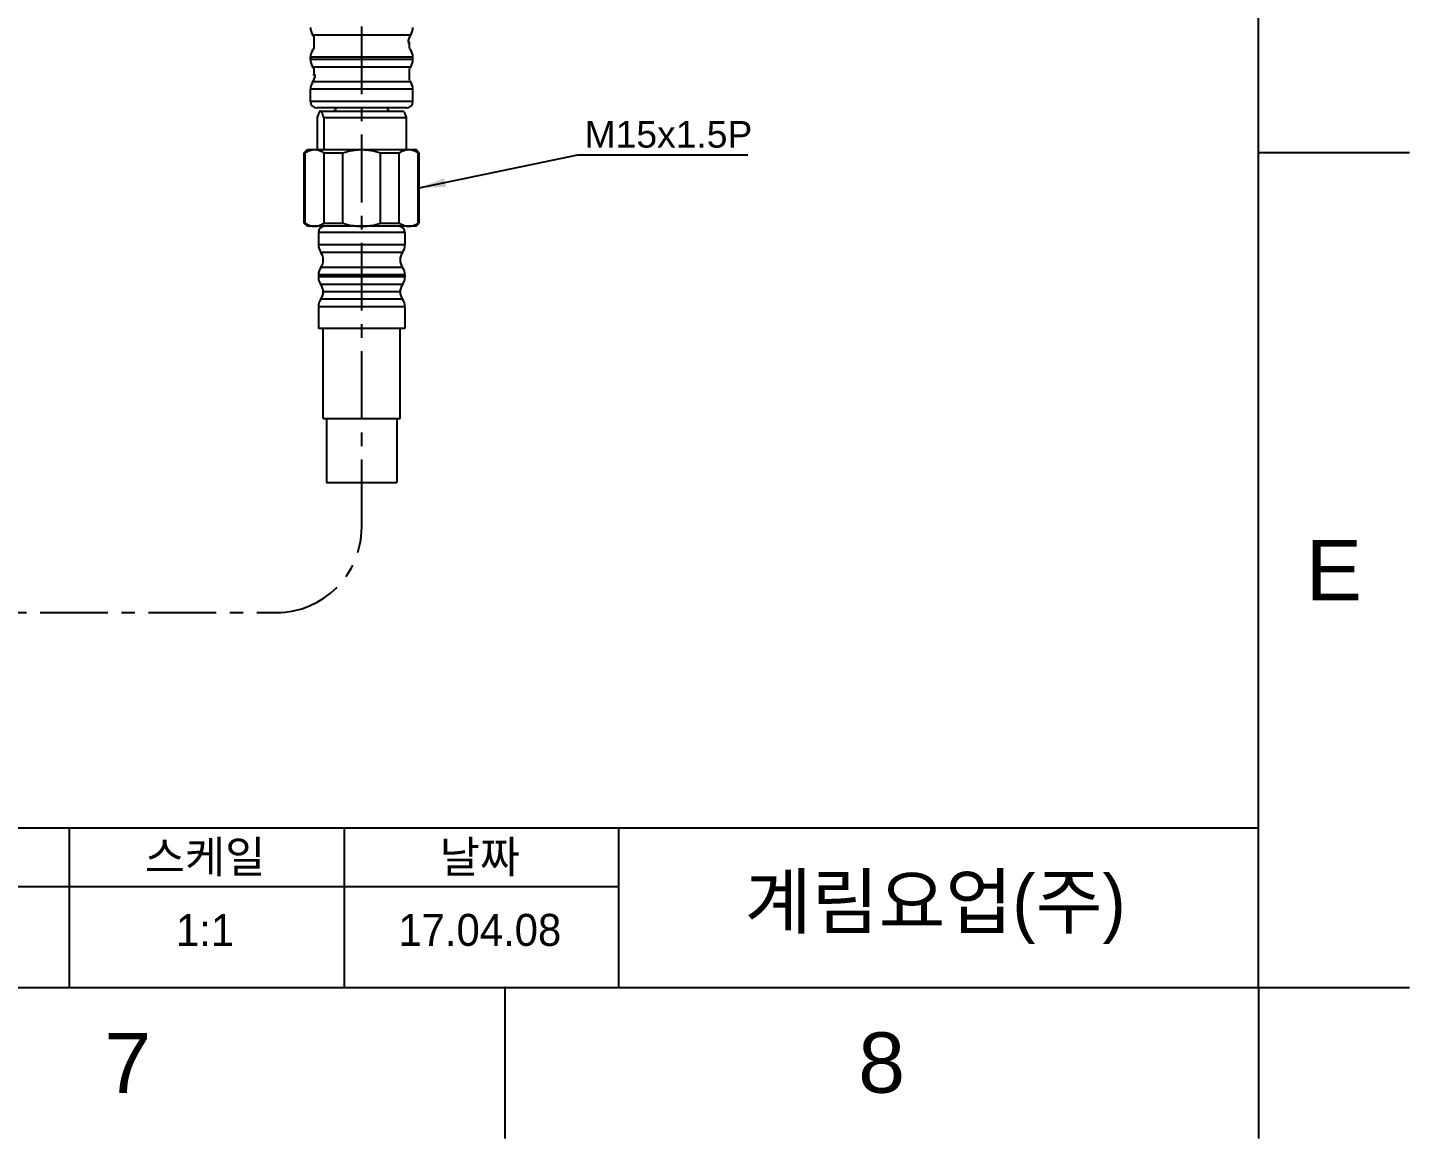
# Model space of a CAD drawing. Header units: millimetres. Extents: x 601 to 1195, y -13 to 407.
# Drawn here: x 1065.4 to 1195, y -13.3 to 90.9 of the extents above; entities that cross this region are included whole.
import ezdxf

# ---------------------------------------------------------------- set-up
doc = ezdxf.new("R2010")
doc.units = ezdxf.units.MM
doc.header["$LTSCALE"] = 0.1
doc.linetypes.add('CENTERX2', pattern=[101.6, 63.5, -12.7, 12.7, -12.7])
for name, color, linetype in [('02___PRT_ALL_AXES', 7, 'Continuous'), ('CENTER', 1, 'CENTERX2'), ('DIM', 3, 'Continuous'), ('FORM', 7, 'Continuous'), ('TEXT', 2, 'Continuous')]:
    doc.layers.add(name, color=color, linetype=linetype)
doc.styles.get("Standard").update_dxf_attribs({"font": 'arial.ttf'})
doc.dimstyles.new('ISO-25', dxfattribs={"dimtxt": 2.5, "dimasz": 2.5, "dimexe": 1.25, "dimexo": 0.625, "dimtad": 1, "dimlfac": 1.666667, "dimtxsty": 'Standard', "dimcen": 2.5, "dimadec": 0, "dimazin": 0, "dimtfac": 1, "dimtmove": 0, "dimatfit": 3, "dimfxl": 0, "dimarcsym": 0})

msp = doc.modelspace()

# ---------------------------------------------------------------- linework, layer by layer
for p, q in [((1180.8668, 0.8691), (1180.8668, 392.5863)), ((1180.8668, 79.2126), (1195.0082, 79.2126)), ((615.2102, 0.8691), (1180.8668, 0.8691)), ((1110.1597, 0.8691), (1110.1597, -13.2723)), ((1180.8668, 0.8691), (1195.0082, 0.8691)), ((1180.8668, 0.8691), (1180.8668, -13.2723))]:
    msp.add_line(p, q)
at = {"color": 7, "linetype": 'Continuous'}
for p, q in [((1101.3233, 90.2224), (1092.1733, 90.2224)), ((1092.2483, 90.0915), (1092.2483, 88.9788)), ((1101.2483, 88.9788), (1101.2483, 89.5134)), ((1091.9483, 87.9218), (1091.9483, 88.1483)), ((1101.5483, 88.1483), (1091.9483, 88.1483)), ((1101.5483, 87.9218), (1101.5483, 88.1483)), ((1101.5483, 87.9218), (1091.9483, 87.9218)), ((1101.3233, 87.2221), (1092.1733, 87.2221)), ((1092.2483, 87.0912), (1092.2483, 86.5134)), ((1101.2483, 85.9785), (1101.2483, 87.0912)), ((1101.3233, 85.8477), (1092.1733, 85.8477)), ((1091.9483, 83.985), (1091.9483, 85.1483)), ((1101.5483, 85.1483), (1091.9483, 85.1483)), ((1101.5483, 83.985), (1101.5483, 85.1483)), ((1101.5483, 83.985), (1091.9483, 83.985)), ((1100.9482, 83.385), (1092.5483, 83.385)), ((1092.8483, 83.085), (1092.8081, 83.0449)), ((1092.8483, 83.085), (1100.6483, 83.085)), ((1100.6483, 83.085), (1100.6884, 83.0449)), ((1092.5816, 82.485), (1092.5816, 79.485)), ((1093.186, 82.485), (1093.186, 79.485)), ((1093.186, 82.485), (1100.915, 82.485)), ((1100.915, 82.485), (1100.915, 79.485)), ((1091.3483, 79.185), (1091.6483, 79.485)), ((1091.4441, 79.185), (1091.3483, 79.185)), ((1091.4441, 72.585), (1091.4441, 79.185)), ((1091.6483, 79.485), (1101.8483, 79.485)), ((1093.219, 72.585), (1093.219, 79.185)), ((1093.219, 79.185), (1094.9734, 79.185)), ((1094.9734, 72.585), (1094.9734, 79.185)), ((1098.5231, 72.585), (1098.5231, 79.185)), ((1098.5231, 79.185), (1100.2776, 79.185)), ((1100.2776, 72.585), (1100.2776, 79.185)), ((1102.1483, 79.185), (1101.8483, 79.485)), ((1102.0524, 72.585), (1102.0524, 79.185)), ((1102.1483, 79.185), (1102.0524, 79.185)), ((1091.6483, 72.285), (1091.3483, 72.585)), ((1091.3483, 72.585), (1091.4441, 72.585)), ((1093.219, 72.585), (1094.9734, 72.585)), ((1098.5231, 72.585), (1100.2776, 72.585)), ((1101.8483, 72.285), (1102.1483, 72.585)), ((1102.0524, 72.585), (1102.1483, 72.585)), ((1101.8483, 72.285), (1091.6483, 72.285)), ((1092.6873, 71.6926), (1092.6873, 70.5411)), ((1100.8092, 71.6926), (1092.6873, 71.6926)), ((1100.8092, 71.6926), (1100.8092, 70.5411)), ((1100.8092, 70.5411), (1092.6873, 70.5411)), ((1100.5787, 69.84), (1092.9178, 69.84)), ((1092.6873, 67.7257), (1092.6873, 67.5311)), ((1100.8092, 67.7257), (1092.6873, 67.7257)), ((1100.8092, 67.5311), (1092.6873, 67.5311)), ((1100.5787, 68.4267), (1092.9178, 68.4267)), ((1100.8092, 67.7257), (1100.8092, 67.5311)), ((1100.5787, 66.8188), (1092.9178, 66.8188)), ((1100.3483, 66.1349), (1093.1483, 66.1349)), ((1100.5787, 65.4511), (1092.9178, 65.4511)), ((1092.6873, 64.7388), (1092.6873, 62.685)), ((1100.8092, 64.7388), (1092.6873, 64.7388)), ((1100.8092, 64.7388), (1100.8092, 62.685)), ((1100.8091, 62.685), (1092.6874, 62.685))]:
    msp.add_line(p, q, dxfattribs=at)
for centre, radius, start, end in [((1093.1483, 90.9219), 1.2, 180.006172, 215.65857), ((1100.3483, 90.9219), 1.2, 324.34143, 359.993828), ((1091.1983, 89.5228), 1.2, 28.443511, 35.65857), ((1102.2982, 89.5228), 1.2, 144.34143, 179.412738), ((1100.8829, 88.9371), 0.7085, 68.318073, 69.386081), ((1093.1483, 88.1484), 1.2, 144.34143, 180.005751), ((1091.1983, 89.5474), 1.2, 324.34143, 331.556489), ((1102.2982, 89.5474), 1.2, 208.443511, 215.65857), ((1100.3483, 88.1484), 1.2, 359.994249, 35.65857), ((1093.1483, 87.9216), 1.2, 179.994249, 215.65857), ((1091.1983, 86.5226), 1.2, 28.443511, 35.65857), ((1102.2982, 86.5226), 1.2, 144.34143, 150.635085), ((1100.3483, 87.9216), 1.2, 324.34143, 0.005751), ((1093.1483, 85.1481), 1.2, 144.34143, 179.993828), ((1091.1983, 86.5472), 1.2, 324.34143, 359.412738), ((1102.2982, 86.5472), 1.2, 208.443511, 215.65857), ((1100.3483, 85.1481), 1.2, 0.006172, 35.65857), ((1092.5483, 83.985), 0.6, 180, 270), ((1094.0483, 83.385), 0.3, 270, 0), ((1099.4483, 83.385), 0.3, 180, 270), ((1100.9483, 83.985), 0.6, 270, 0), ((1093.2797, 71.6926), 0.5924, 90, 180), ((1100.2168, 71.6926), 0.5924, 0, 90), ((1093.8859, 70.5467), 1.1986, 180.269275, 216.126518), ((1099.6106, 70.5467), 1.1986, 323.873482, 359.730725), ((1091.9497, 69.1334), 1.1986, 323.873482, 36.126518), ((1101.5469, 69.1334), 1.1986, 143.873482, 216.126518), ((1093.8859, 67.72), 1.1986, 143.873482, 179.730725), ((1093.8859, 67.5254), 1.1986, 179.730725, 216.126518), ((1099.6106, 67.72), 1.1986, 0.269275, 36.126518), ((1099.6106, 67.5254), 1.1986, 323.873482, 0.269275), ((1091.9497, 66.1121), 1.1986, 1.090586, 36.126518), ((1091.9497, 66.1577), 1.1986, 323.873482, 358.909414), ((1101.5469, 66.1121), 1.1986, 143.873482, 178.909414), ((1101.5469, 66.1577), 1.1986, 181.090586, 216.126518), ((1093.8859, 64.7444), 1.1986, 143.873482, 180.269275), ((1099.6106, 64.7444), 1.1986, 359.730725, 36.126518)]:
    msp.add_arc(centre, radius, start, end, dxfattribs=at)
for points, knots in [([(1101.2073, 89.565), (1101.2031, 89.5677), (1101.183, 89.5794), (1101.1616, 89.5888), (1101.1447, 89.5955)], [0, 0, 0, 0, 0.21615745, 1, 1, 1, 1]), ([(1101.1661, 89.4404), (1101.1784, 89.4458), (1101.2, 89.4567), (1101.2311, 89.4771), (1101.2483, 89.4995), (1101.2482, 89.5134)], [0, 0, 0, 0, 0.35406767, 0.63131057, 1, 1, 1, 1]), ([(1101.2482, 89.5134), (1101.2482, 89.5178), (1101.2431, 89.5405), (1101.2227, 89.5553), (1101.2073, 89.565)], [0, 0, 0, 0, 0.19439555, 1, 1, 1, 1]), ([(1092.2483, 86.5134), (1092.2483, 86.5178), (1092.2534, 86.5405), (1092.2739, 86.5553), (1092.2892, 86.565)], [0, 0, 0, 0, 0.19439555, 1, 1, 1, 1]), ([(1092.3305, 86.4403), (1092.3182, 86.4458), (1092.2966, 86.4566), (1092.2655, 86.477), (1092.2483, 86.4995), (1092.2483, 86.5134)], [0, 0, 0, 0, 0.35411132, 0.63137039, 1, 1, 1, 1]), ([(1092.2892, 86.565), (1092.2935, 86.5677), (1092.3135, 86.5794), (1092.3349, 86.5888), (1092.3518, 86.5955)], [0, 0, 0, 0, 0.21618273, 1, 1, 1, 1]), ([(1092.3596, 86.4283), (1092.357, 86.4293), (1092.3473, 86.4331), (1092.3376, 86.4372), (1092.3305, 86.4403)], [0, 0, 0, 0, 0.26199101, 1, 1, 1, 1]), ([(1092.8123, 83.0491), (1092.8012, 83.0379), (1092.7795, 83.0108), (1092.7501, 82.9625), (1092.7211, 82.9038), (1092.6808, 82.8079), (1092.6328, 82.6675), (1092.5988, 82.5488), (1092.5816, 82.485)], [0, 0, 0, 0, 0.07688906, 0.16885259, 0.27578642, 0.39687974, 0.67706038, 1, 1, 1, 1]), ([(1092.8838, 83.085), (1092.8715, 83.085), (1092.8442, 83.0772), (1092.8228, 83.0596), (1092.8123, 83.0491)], [0, 0, 0, 0, 0.45271832, 1, 1, 1, 1]), ([(1093.186, 82.485), (1093.1746, 82.5272), (1093.1519, 82.608), (1093.116, 82.7228), (1093.0796, 82.8251), (1093.0427, 82.9132), (1093.0053, 82.9849), (1092.9719, 83.0328), (1092.9441, 83.0602), (1092.9191, 83.0781), (1092.8974, 83.085), (1092.8838, 83.085)], [0, 0, 0, 0, 0.18827137, 0.36197373, 0.51888085, 0.65667395, 0.77331616, 0.86764228, 0.90676601, 0.94114567, 1, 1, 1, 1]), ([(1100.6842, 83.0491), (1100.6953, 83.0379), (1100.717, 83.0108), (1100.7464, 82.9625), (1100.7755, 82.9038), (1100.8158, 82.8079), (1100.8637, 82.6675), (1100.8978, 82.5488), (1100.915, 82.485)], [0, 0, 0, 0, 0.07688906, 0.16885259, 0.27578642, 0.39687974, 0.67706038, 1, 1, 1, 1]), ([(1091.4441, 79.185), (1091.5141, 79.231), (1091.6555, 79.3145), (1091.8771, 79.4109), (1092.103, 79.4712), (1092.256, 79.485), (1092.3315, 79.485)], [0, 0, 0, 0, 0.26445182, 0.51754849, 0.76140759, 1, 1, 1, 1]), ([(1092.3315, 79.485), (1092.4071, 79.485), (1092.5601, 79.4712), (1092.7859, 79.4109), (1093.0076, 79.3145), (1093.149, 79.231), (1093.219, 79.185)], [0, 0, 0, 0, 0.23859242, 0.48245152, 0.73554818, 1, 1, 1, 1]), ([(1094.9734, 79.185), (1095.2594, 79.279), (1095.6987, 79.3927), (1096.2963, 79.4716), (1096.5977, 79.485), (1096.7483, 79.485)], [0, 0, 0, 0, 0.49984157, 0.74992111, 1, 1, 1, 1]), ([(1096.7483, 79.485), (1096.8989, 79.485), (1097.2003, 79.4716), (1097.7978, 79.3927), (1098.2371, 79.279), (1098.5231, 79.185)], [0, 0, 0, 0, 0.2500789, 0.50015844, 1, 1, 1, 1]), ([(1100.2776, 79.185), (1100.3475, 79.231), (1100.4889, 79.3145), (1100.7106, 79.4109), (1100.9365, 79.4712), (1101.0895, 79.485), (1101.165, 79.485)], [0, 0, 0, 0, 0.26445182, 0.51754849, 0.76140759, 1, 1, 1, 1]), ([(1101.165, 79.485), (1101.2405, 79.485), (1101.3935, 79.4712), (1101.6194, 79.4109), (1101.8411, 79.3145), (1101.9825, 79.231), (1102.0524, 79.185)], [0, 0, 0, 0, 0.23859242, 0.48245152, 0.73554818, 1, 1, 1, 1]), ([(1091.4441, 72.585), (1091.5141, 72.539), (1091.6555, 72.4555), (1091.8771, 72.3591), (1092.103, 72.2988), (1092.256, 72.285), (1092.3315, 72.285)], [0, 0, 0, 0, 0.26445182, 0.51754849, 0.76140759, 1, 1, 1, 1]), ([(1092.3315, 72.285), (1092.4071, 72.285), (1092.5601, 72.2988), (1092.7859, 72.3591), (1093.0076, 72.4555), (1093.149, 72.539), (1093.219, 72.585)], [0, 0, 0, 0, 0.23859242, 0.48245152, 0.73554818, 1, 1, 1, 1]), ([(1094.9734, 72.585), (1095.2594, 72.491), (1095.6987, 72.3774), (1096.2963, 72.2984), (1096.5977, 72.285), (1096.7483, 72.285)], [0, 0, 0, 0, 0.49984157, 0.74992111, 1, 1, 1, 1]), ([(1096.7483, 72.285), (1096.8989, 72.285), (1097.2003, 72.2984), (1097.7978, 72.3774), (1098.2371, 72.491), (1098.5231, 72.585)], [0, 0, 0, 0, 0.2500789, 0.50015844, 1, 1, 1, 1]), ([(1100.2776, 72.585), (1100.3475, 72.539), (1100.4889, 72.4555), (1100.7106, 72.3591), (1100.9365, 72.2988), (1101.0895, 72.285), (1101.165, 72.285)], [0, 0, 0, 0, 0.26445182, 0.51754849, 0.76140759, 1, 1, 1, 1]), ([(1101.165, 72.285), (1101.2405, 72.285), (1101.3935, 72.2988), (1101.6194, 72.3591), (1101.8411, 72.4555), (1101.9825, 72.539), (1102.0524, 72.585)], [0, 0, 0, 0, 0.23859242, 0.48245152, 0.73554818, 1, 1, 1, 1])]:
    msp.add_open_spline(points, degree=3, knots=knots, dxfattribs=at)
for p in [(1180.8668, 79.2126), (1110.1597, 0.8691)]:
    msp.add_point(p)
at = {"layer": '02___PRT_ALL_AXES', "color": 7, "linetype": 'Continuous'}
for p, q in [((1091.3483, 72.585), (1091.3483, 79.185)), ((1102.1483, 72.585), (1102.1483, 79.185)), ((1093.1483, 54.2651), (1093.1483, 62.685)), ((1100.3483, 54.2651), (1100.3483, 62.685)), ((1093.1483, 54.2651), (1100.3483, 54.2651)), ((1093.4483, 54.2651), (1093.4483, 48.2651)), ((1100.0483, 54.2651), (1100.0483, 48.2651)), ((1093.4483, 48.2651), (1100.0483, 48.2651))]:
    msp.add_line(p, q, dxfattribs=at)
at = {"layer": 'CENTER'}
for p, q in [((1096.7483, 44.0517), (1096.7483, 163.2581)), ((1005.6342, 36.0517), (1088.7483, 36.0517))]:
    msp.add_line(p, q, dxfattribs=at)
msp.add_arc((1088.7483, 44.0517), 8, 270, 0, dxfattribs=at)
at = {"layer": 'FORM'}
for p, q in [((1017.7878, 15.8691), (1180.8668, 15.8691)), ((1069.3273, 15.8691), (1069.3273, 0.8691)), ((1095.097, 15.8691), (1095.097, 0.8691)), ((1120.8668, 0.8691), (1120.8668, 15.8691)), ((1120.8668, 0.8691), (1120.8668, 15.8691)), ((1017.7878, 10.3691), (1120.8668, 10.3691))]:
    msp.add_line(p, q, dxfattribs=at)

# ---------------------------------------------------------------- texts
at = {"char_height": 5.6566, "attachment_point": 5}
for s, width, insert in [('E', 10, (1187.9375, 40.0408)), ('7', 50, (1074.8062, -6.2016)), ('8', 50, (1145.5132, -6.2016))]:
    msp.add_mtext_dynamic_manual_height_columns(s, width=width, gutter_width=12.5, heights=[0], dxfattribs=dict(at, insert=insert))
at = {"layer": 'DIM', "insert": (1117.6594, 79.6265), "char_height": 2.5, "attachment_point": 7}
msp.add_mtext('M15x1.5P', dxfattribs=at)
at = {"layer": 'TEXT', "linetype": 'CENTERX2', "attachment_point": 5}
for s, insert, char_height in [('{\\fHYGothic-Medium|b0|i0|c129|p18;스케일}', (1082.0585, 12.9738), 3), ('{\\fHYGothic-Medium|b0|i0|c129|p18;날짜}', (1107.8282, 12.9738), 3), ('{\\fHYGothic-Medium|b0|i0|c129|p18;계림요업(주)}', (1150.5411, 8.1987), 5), ('{\\fHYGothic-Medium|b0|i0|c129|p18;17.04.08}', (1107.8282, 6.2628), 3), ('{\\fHYGothic-Medium|b0|i0|c129|p18;1:1}', (1082.0585, 6.2628), 3)]:
    msp.add_mtext_dynamic_manual_height_columns(s, width=60, gutter_width=12.5, heights=[0], dxfattribs=dict(at, insert=insert, char_height=char_height))

# ---------------------------------------------------------------- leaders
at = {"layer": 'DIM', "annotation_type": 0, "has_hookline": 1, "hookline_direction": 0, "text_width": 15.3138}
msp.add_leader([(1102.1483, 75.885), (1117.0344, 79.0015)], dimstyle='ISO-25', dxfattribs=at)

doc.saveas('drawing.dxf')
